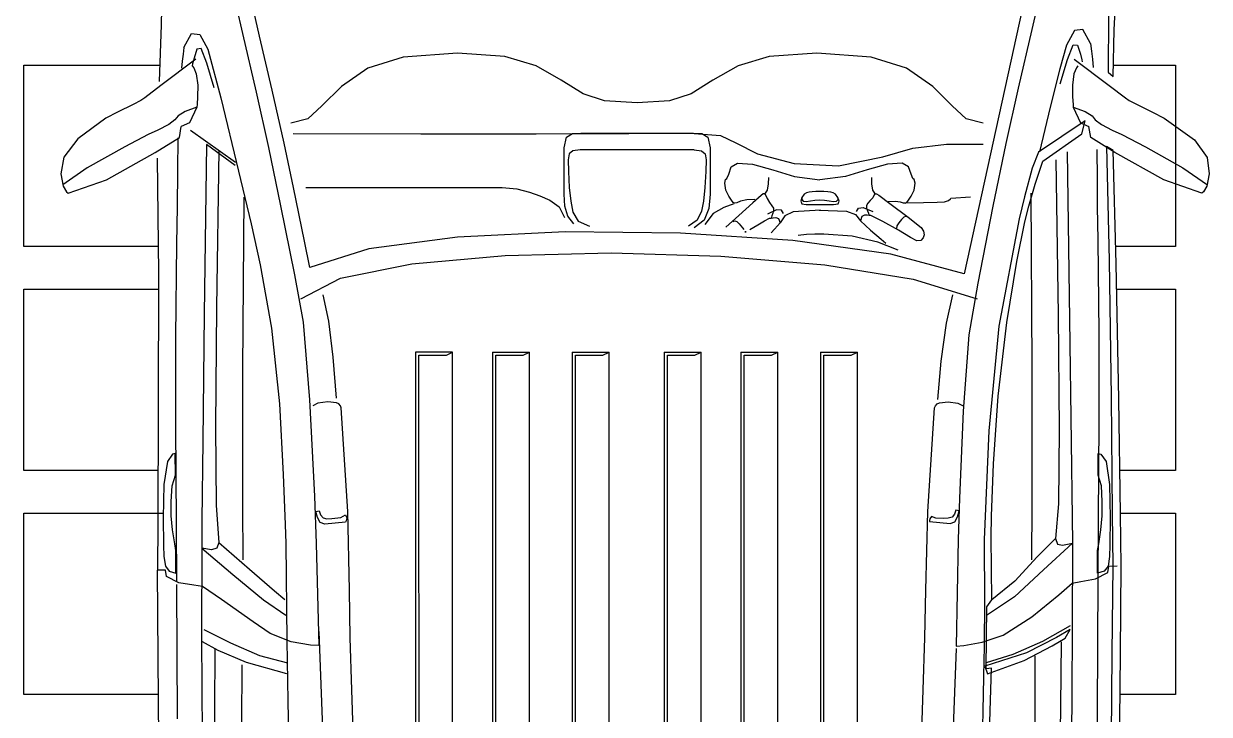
# Model space of a CAD drawing. Header units: millimetres. Extents: x 3923 to 4007, y 744 to 863.
# Drawn here: x 3930.397 to 3934.271, y 828.706 to 830.962 of the extents above; entities that cross this region are included whole.
import ezdxf

# ---------------------------------------------------------------- set-up
doc = ezdxf.new("R2010")
doc.units = ezdxf.units.MM
doc.layers.add('-HIDRO', color=8, linetype='Continuous')

# ---------------------------------------------------------------- blocks, each defined once
blk = doc.blocks.new('Austin Mini dessus')
at = {"color": 8, "flags": 128}
for points in [[(1.1117, 3.9516), (1.1466, 3.978)], [(1.1466, 3.978), (1.1788, 3.984)], [(1.1671, 3.9332), (1.2, 3.9805)], [(1.1788, 3.984), (1.2025, 3.9796)], [(1.2159, 3.9699), (1.1905, 3.8965)], [(1.2025, 3.9796), (1.2133, 3.9732)], [(1.2133, 3.9732), (1.2159, 3.9699)], [(1.0718, 3.8974), (1.1117, 3.9516)], [(1.127, 3.8612), (1.1671, 3.9332)], [(1.0602, 3.8752), (1.0718, 3.8974)], [(1.1905, 3.8965), (1.1378, 3.8027)], [(1.0455, 3.8453), (1.0602, 3.8752)], [(1.1035, 3.8163), (1.127, 3.8612)], [(1.0326, 3.8229), (1.0383, 3.8304)], [(1.0383, 3.8304), (1.0455, 3.8453)], [(1.0093, 3.792), (1.0326, 3.8229)], [(1.0947, 3.7975), (1.1035, 3.8163)], [(0.831, 3.7901), (0.8924, 3.7915)], [(0.8924, 3.7915), (1.0016, 3.7949)], [(0.9589, 3.7245), (1.0093, 3.792)], [(1.0842, 3.7768), (1.0947, 3.7975)], [(1.1378, 3.8027), (1.1088, 3.7563)], [(1.1489, 3.7991), (1.3693, 3.7967)], [(1.3693, 3.7967), (1.6304, 3.7968)], [(1.6304, 3.7968), (1.8484, 3.7979)], [(1.7313, 3.7792), (1.7757, 3.7861)], [(1.7757, 3.7861), (1.8394, 3.7873)], [(1.8394, 3.7873), (1.8918, 3.7867)], [(1.8484, 3.7979), (1.9397, 3.7986)], [(1.8918, 3.7867), (1.9135, 3.786)], [(1.9135, 3.786), (1.9326, 3.7832)], [(1.9326, 3.7832), (1.942, 3.7759)], [(2.1078, 3.7972), (1.9397, 3.7986)], [(1.9397, 3.7828), (1.9397, 3.798)], [(1.952, 3.781), (1.9397, 3.7828)], [(1.9641, 3.7571), (1.952, 3.781)], [(2.4284, 3.7942), (2.1078, 3.7972)], [(1.0594, 3.7455), (1.0677, 3.7588)], [(1.0677, 3.7588), (1.0753, 3.7651)], [(1.0753, 3.7651), (1.0842, 3.7768)], [(1.1098, 3.7592), (1.174, 3.7599)], [(1.174, 3.7599), (1.2419, 3.7604)], [(1.2419, 3.7604), (1.3135, 3.7616)], [(1.3135, 3.7616), (1.4923, 3.7636)], [(1.4923, 3.7636), (1.6691, 3.7637)], [(1.6691, 3.7637), (1.7492, 3.7633)], [(1.716, 3.7644), (1.717, 3.7694)], [(1.7576, 3.764), (1.716, 3.7644)], [(1.717, 3.7694), (1.7313, 3.7792)], [(1.7492, 3.7633), (1.9626, 3.7616)], [(1.7781, 3.7702), (1.7576, 3.764)], [(1.8082, 3.7719), (1.7781, 3.7702)], [(1.8354, 3.7719), (1.8082, 3.7719)], [(1.8622, 3.7696), (1.8354, 3.7719)], [(1.8896, 3.7653), (1.8622, 3.7696)], [(1.9022, 3.763), (1.8896, 3.7653)], [(1.9455, 3.763), (1.9022, 3.763)], [(1.942, 3.7759), (1.9455, 3.763)], [(1.9674, 3.7618), (2.2252, 3.7604)], [(0.936, 3.7475), (0.9091, 3.7332)], [(0.936, 3.7475), (0.949, 3.7493)], [(0.949, 3.7493), (0.9623, 3.751)], [(0.9623, 3.751), (0.9758, 3.7525)], [(1.0506, 3.7228), (1.0594, 3.7455)], [(1.0506, 3.7228), (1.0806, 3.7369)], [(1.0806, 3.7369), (1.0877, 3.7528)], [(1.1088, 3.7563), (1.0877, 3.7528)], [(1.0947, 3.7351), (1.1565, 3.6487)], [(1.9688, 3.7285), (1.9641, 3.7571)], [(0.9091, 3.7332), (0.9111, 3.717)], [(0.9111, 3.717), (0.9395, 3.7016)], [(0.9383, 3.7145), (0.9395, 3.7228)], [(0.9665, 3.7034), (0.9383, 3.7145)], [(0.9395, 3.7228), (0.9564, 3.7282)], [(0.9564, 3.7282), (0.9673, 3.7309)], [(0.9673, 3.7309), (0.9712, 3.7316)], [(0.9712, 3.7316), (0.975, 3.7288)], [(0.975, 3.7288), (0.9869, 3.7238)], [(0.9869, 3.7238), (1.0083, 3.721)], [(1.0083, 3.721), (1.031, 3.7215)], [(1.031, 3.7215), (1.0455, 3.7223)], [(1.0455, 3.7223), (1.0506, 3.7228)], [(1.6921, 3.7115), (1.8449, 3.713)], [(1.8449, 3.713), (1.8979, 3.7134)], [(1.8979, 3.7134), (2.0543, 3.714)], [(1.8979, 3.7134), (1.9484, 3.6539)], [(1.9009, 3.6943), (1.8979, 3.7134)], [(1.9715, 3.7117), (1.9688, 3.7285)], [(2.0543, 3.714), (2.1798, 3.7129)], [(2.1798, 3.7129), (2.4309, 3.7103)], [(0.9395, 3.7016), (1.0331, 3.6766)], [(1.0136, 3.6893), (0.9665, 3.7034)], [(1.1226, 3.7043), (1.4484, 3.7087)], [(1.1626, 3.649), (1.1226, 3.7043)], [(1.4484, 3.7087), (1.6921, 3.7115)], [(1.8979, 3.6843), (1.9009, 3.6943)], [(1.9964, 3.6756), (1.9715, 3.7117)], [(2.0537, 3.7091), (2.0796, 3.6584)], [(2.094, 3.6816), (2.0773, 3.7122)], [(1.0331, 3.6766), (1.174, 3.6425)], [(1.1335, 3.6804), (1.4355, 3.6849)], [(1.4355, 3.6849), (1.6643, 3.6871)], [(1.6643, 3.6871), (1.816, 3.6859)], [(1.816, 3.6859), (1.8868, 3.6804)], [(1.8868, 3.6804), (1.8979, 3.6843)], [(1.8868, 3.6804), (1.9382, 3.6219)], [(2.0389, 3.6143), (1.9964, 3.6756)], [(2.0918, 3.6884), (2.2083, 3.6887)], [(2.1175, 3.6272), (2.094, 3.6816)], [(2.2083, 3.6887), (2.4426, 3.6885)], [(0.8566, 3.6469), (0.909, 3.6348)], [(1.9484, 3.6539), (1.9968, 3.5949)], [(2.0796, 3.6584), (2.1036, 3.6021)], [(0.909, 3.6348), (1.0218, 3.609)], [(1.174, 3.6425), (1.2747, 3.6187)], [(1.2235, 3.6328), (1.5547, 3.6348)], [(1.5547, 3.6348), (1.8149, 3.6349)], [(1.8149, 3.6349), (1.9203, 3.6346)], [(1.9382, 3.6219), (1.9794, 3.5737)], [(2.1391, 3.55), (2.1175, 3.6272)], [(2.1218, 3.6365), (2.2347, 3.637)], [(0.9143, 3.6021), (0.8666, 3.6133)], [(1.0183, 3.578), (0.9143, 3.6021)], [(1.0218, 3.609), (1.1282, 3.5852)], [(1.2747, 3.6187), (1.3537, 3.601)], [(1.3537, 3.601), (1.4755, 3.5794)], [(2.0615, 3.5818), (2.0389, 3.6143)], [(2.1036, 3.6021), (2.1179, 3.5483)], [(1.12, 3.5551), (1.0183, 3.578)], [(1.1282, 3.5852), (1.2404, 3.5618)], [(1.4755, 3.5794), (1.6204, 3.564)], [(1.9968, 3.5949), (2.0262, 3.5518)], [(2.0778, 3.5418), (2.0615, 3.5818)], [(1.2053, 3.5371), (1.12, 3.5551)], [(1.2404, 3.5618), (1.3729, 3.5353)], [(1.6204, 3.564), (1.7565, 3.5569)], [(1.7565, 3.5569), (1.8523, 3.5529)], [(1.8523, 3.5529), (1.8885, 3.5517)], [(1.9794, 3.5737), (1.9962, 3.5536)], [(1.0731, 3.5095), (1.0817, 3.5421)], [(1.1011, 3.5379), (1.1017, 3.2922)], [(1.3084, 3.5158), (1.2053, 3.5371)], [(1.3729, 3.5353), (1.4635, 3.5186)], [(1.8885, 3.5517), (2.0756, 3.55)], [(2.0756, 3.55), (2.1906, 3.5477)], [(2.0837, 3.5046), (2.0778, 3.5418)], [(2.1906, 3.5477), (2.4267, 3.5434)], [(1.0484, 3.4825), (1.0731, 3.5095)], [(1.2049, 3.5135), (1.2049, 3.1364)], [(1.3585, 3.5054), (1.3084, 3.5158)], [(1.4186, 3.5228), (1.3793, 3.4466)], [(1.4635, 3.5186), (1.6129, 3.5061)], [(1.323, 3.3924), (1.3585, 3.5054)], [(1.6129, 3.5061), (1.7979, 3.497)], [(1.6169, 3.4714), (1.619, 3.4901)], [(1.619, 3.4901), (1.6245, 3.4999)], [(1.7979, 3.497), (1.8885, 3.4935)], [(1.8276, 3.494), (1.8263, 3.4879)], [(1.8263, 3.4879), (1.8336, 3.4853)], [(1.8388, 3.4912), (1.8276, 3.494)], [(1.8336, 3.4853), (1.8396, 3.4804)], [(1.8484, 3.4859), (1.8388, 3.4912)], [(1.8517, 3.4767), (1.8484, 3.4859)], [(1.8885, 3.4935), (2.0844, 3.4883)], [(2.0579, 3.4882), (2.4134, 3.475)], [(2.0844, 3.4883), (2.0837, 3.5046)], [(1.0114, 3.445), (1.0484, 3.4825)], [(1.4113, 3.481), (1.462, 3.47)], [(1.462, 3.47), (1.5309, 3.4613)], [(1.6186, 3.4546), (1.6169, 3.4714)], [(1.8409, 3.4637), (1.8386, 3.4462)], [(1.8396, 3.4804), (1.8416, 3.4732)], [(1.8416, 3.4732), (1.8409, 3.4637)], [(1.8478, 3.437), (1.8517, 3.4767)], [(0.9762, 3.3945), (1.0114, 3.445)], [(1.3793, 3.4466), (1.3517, 3.3099)], [(1.5309, 3.4613), (1.6094, 3.4548)], [(1.6207, 3.4502), (1.6186, 3.4546)], [(1.6242, 3.4468), (1.6207, 3.4502)], [(1.6285, 3.4452), (1.6242, 3.4468)], [(1.8272, 3.4328), (1.6285, 3.4452)], [(1.8386, 3.4462), (1.8339, 3.4369)], [(1.9786, 3.4297), (1.8272, 3.4328)], [(1.8339, 3.4369), (1.8395, 3.4349)], [(1.8395, 3.4349), (1.8452, 3.4359)], [(1.8452, 3.4359), (1.8478, 3.437)], [(2.0699, 3.4284), (1.9786, 3.4297)], [(2.1695, 3.4247), (2.0699, 3.4284)], [(2.3653, 3.4184), (2.1695, 3.4247)], [(0.9547, 3.3266), (0.9762, 3.3945)], [(1.3004, 3.222), (1.323, 3.3924)], [(0.9474, 3.2223), (0.9547, 3.3266)], [(1.3517, 3.3099), (1.3356, 3.1305)], [(1.521, 3.3024), (3.3849, 3.3024)], [(1.521, 3.2314), (1.521, 3.3024)], [(1.1017, 3.2922), (1.1017, 3.0712)], [(3.3552, 3.2953), (1.5269, 3.296)], [(1.5269, 3.296), (1.5269, 3.2434)], [(1.5269, 3.2434), (1.521, 3.2314)], [(0.9535, 3.1308), (0.9474, 3.2223)], [(1.2904, 3.0155), (1.3004, 3.222)], [(3.3849, 3.2314), (1.521, 3.2314)], [(1.521, 3.1548), (3.3849, 3.1548)], [(1.521, 3.1548), (3.3849, 3.1548)], [(1.521, 3.1548), (1.521, 3.0837)], [(3.3552, 3.1477), (1.5269, 3.1484)], [(1.5269, 3.1484), (1.5269, 3.0958)], [(0.9712, 3.0712), (0.9535, 3.1308)], [(1.2049, 3.1364), (1.2077, 3.1082)], [(1.3356, 3.1305), (1.3308, 2.9266)], [(1.2077, 3.1082), (1.214, 3.084)], [(1.214, 3.084), (1.2213, 3.064)], [(1.5269, 3.0958), (1.521, 3.0837)], [(3.3849, 3.0838), (1.521, 3.0838)], [(0.9991, 3.0226), (0.9712, 3.0712)], [(1.1017, 3.0712), (1.1013, 2.893)], [(1.2213, 3.064), (1.2296, 3.0447)], [(1.2296, 3.0447), (1.2425, 3.0269)], [(1.0249, 2.9807), (0.9991, 3.0226)], [(1.1087, 3.0128), (1.1016, 3.0013)], [(1.1289, 3.0172), (1.1087, 3.0128)], [(1.2179, 3.0172), (1.1289, 3.0172)], [(1.1344, 3.0006), (1.1406, 3.0076)], [(1.1406, 3.0076), (1.1521, 3.0095)], [(1.1521, 3.0095), (1.1745, 3.009)], [(1.1745, 3.009), (1.2048, 3.0074)], [(1.2048, 3.0074), (1.2315, 3.0045)], [(1.2406, 3.0157), (1.2179, 3.0172)], [(1.2601, 3.01), (1.2406, 3.0157)], [(1.2425, 3.0269), (1.263, 3.0168)], [(1.275, 2.9987), (1.2601, 3.01)], [(1.2927, 2.7938), (1.2904, 3.0155)], [(1.1016, 3.0013), (1.1008, 2.9854)], [(1.1008, 2.9854), (1.1008, 2.7686)], [(1.1326, 2.9863), (1.1344, 3.0006)], [(1.1326, 2.7677), (1.1326, 2.9863)], [(1.2315, 3.0045), (1.2524, 3.0002)], [(1.2524, 3.0002), (1.27, 2.9903)], [(1.27, 2.9903), (1.2792, 2.9682)], [(1.521, 3.0018), (3.3849, 3.0018)], [(1.521, 3.0018), (1.521, 2.9307)], [(1.521, 3.0017), (3.3849, 3.0017)], [(3.3552, 2.9947), (1.5269, 2.9954)], [(1.5269, 2.9954), (1.5269, 2.9427)], [(1.0386, 2.9396), (1.0249, 2.9807)], [(1.0427, 2.877), (1.0386, 2.9396)], [(1.5269, 2.9427), (1.521, 2.9307)], [(1.3308, 2.9266), (1.3369, 2.7159)], [(3.3849, 2.9307), (1.521, 2.9307)], [(1.1013, 2.893), (1.1007, 2.7756)], [(1.0386, 2.8145), (1.0427, 2.877)], [(1.521, 2.8252), (3.3849, 2.8252)], [(1.521, 2.8252), (3.3849, 2.8252)], [(1.521, 2.8252), (1.521, 2.7541)], [(1.0249, 2.7734), (1.0386, 2.8145)], [(3.3552, 2.8181), (1.5269, 2.8188)], [(1.5269, 2.8188), (1.5269, 2.7662)], [(1.307, 2.578), (1.2927, 2.7938)], [(0.9991, 2.7314), (1.0249, 2.7734)], [(1.1007, 2.7756), (1.1055, 2.717)], [(1.1008, 2.7686), (1.1016, 2.7527)], [(1.1326, 2.7677), (1.1344, 2.7534)], [(1.2505, 2.7536), (1.268, 2.7619)], [(1.2676, 2.7483), (1.2824, 2.7671)], [(1.268, 2.7619), (1.2795, 2.7785)], [(1.5269, 2.7662), (1.521, 2.7541)], [(1.1016, 2.7527), (1.1087, 2.7412)], [(1.1087, 2.7412), (1.1289, 2.7368)], [(1.1289, 2.7368), (1.2179, 2.7368)], [(1.1344, 2.7534), (1.1406, 2.7464)], [(1.1406, 2.7464), (1.1521, 2.7446)], [(1.1521, 2.7446), (1.1745, 2.745)], [(1.1745, 2.745), (1.2048, 2.7466)], [(1.2048, 2.7466), (1.2315, 2.7495)], [(1.2179, 2.7368), (1.2453, 2.7392)], [(1.2315, 2.7495), (1.2505, 2.7536)], [(1.2453, 2.7392), (1.2676, 2.7483)], [(1.2551, 2.7309), (1.276, 2.7469)], [(3.3849, 2.7542), (1.521, 2.7542)], [(0.9712, 2.6829), (0.9991, 2.7314)], [(1.1055, 2.717), (1.1196, 2.6871)], [(1.2364, 2.6909), (1.2436, 2.7106)], [(1.2436, 2.7106), (1.2551, 2.7309)], [(1.3369, 2.7159), (1.3537, 2.5166)], [(1.1655, 2.6964), (1.1583, 2.6841)], [(1.1793, 2.701), (1.1655, 2.6964)], [(1.1879, 2.7044), (1.1793, 2.701)], [(1.1894, 2.7071), (1.1879, 2.7044)], [(1.1965, 2.7087), (1.1894, 2.7071)], [(1.2102, 2.7066), (1.1965, 2.7087)], [(1.2218, 2.7011), (1.2102, 2.7066)], [(1.2296, 2.696), (1.2218, 2.7011)], [(1.2336, 2.6927), (1.2296, 2.696)], [(1.235, 2.6895), (1.2336, 2.6927)], [(1.2342, 2.6856), (1.235, 2.6895)], [(1.2586, 2.6815), (1.2815, 2.7064)], [(1.2705, 2.6928), (1.2693, 2.6894)], [(1.2693, 2.6894), (1.2703, 2.6857)], [(0.9535, 2.6232), (0.9712, 2.6829)], [(1.1196, 2.6871), (1.1407, 2.6458)], [(1.1583, 2.6841), (1.1602, 2.6556)], [(1.2283, 2.6506), (1.2286, 2.6664)], [(1.2286, 2.6664), (1.2314, 2.6783)], [(1.2314, 2.6783), (1.2342, 2.6856)], [(1.2344, 2.6544), (1.2586, 2.6815)], [(1.2703, 2.6857), (1.2746, 2.681)], [(1.2746, 2.681), (1.2785, 2.6776)], [(1.2785, 2.6776), (1.2823, 2.6745)], [(1.2823, 2.6745), (1.286, 2.6721)], [(1.2901, 2.67), (1.2902, 2.6692)], [(1.2903, 2.6674), (1.2901, 2.67)], [(1.2902, 2.6692), (1.2903, 2.6683)], [(1.2903, 2.6683), (1.2903, 2.6674)], [(1.521, 2.6777), (3.3849, 2.6777)], [(1.521, 2.6777), (1.521, 2.6065)], [(1.521, 2.6776), (3.3849, 2.6776)], [(3.3552, 2.6705), (1.5269, 2.6712)], [(1.5269, 2.6712), (1.5269, 2.6186)], [(1.1407, 2.6458), (1.1591, 2.5751)], [(1.1602, 2.6556), (1.1712, 2.6165)], [(1.2206, 2.6388), (1.2344, 2.6544)], [(1.2767, 2.6451), (1.2691, 2.6322)], [(1.286, 2.6602), (1.2767, 2.6451)], [(0.9474, 2.5318), (0.9535, 2.6232)], [(1.1861, 2.6248), (1.1983, 2.6254)], [(1.1983, 2.6254), (1.2099, 2.6274)], [(1.2099, 2.6274), (1.2179, 2.6325)], [(1.2173, 2.6328), (1.2174, 2.6346)], [(1.2179, 2.6325), (1.2173, 2.6328)], [(1.2174, 2.6346), (1.2206, 2.6388)], [(1.2179, 2.6307), (1.226, 2.6273)], [(1.226, 2.6273), (1.234, 2.623)], [(1.234, 2.623), (1.2401, 2.6184)], [(1.2478, 2.609), (1.2564, 2.6266)], [(1.2639, 2.6197), (1.2632, 2.6157)], [(1.2691, 2.6322), (1.2637, 2.6225)], [(1.2637, 2.6225), (1.2638, 2.6219)], [(1.2638, 2.6219), (1.2639, 2.6197)], [(1.285, 2.6129), (1.2921, 2.6194)], [(1.1712, 2.6165), (1.184, 2.5749)], [(1.2401, 2.6184), (1.2445, 2.6153)], [(1.2445, 2.6153), (1.2492, 2.6149)], [(1.2485, 2.5997), (1.2478, 2.609)], [(1.255, 2.5958), (1.2485, 2.5997)], [(1.2492, 2.6149), (1.2546, 2.6166)], [(1.2546, 2.6166), (1.2595, 2.6184)], [(1.2595, 2.6184), (1.2623, 2.6189)], [(1.2598, 2.5934), (1.2732, 2.6021)], [(1.2623, 2.6189), (1.2632, 2.6189)], [(1.2632, 2.6157), (1.2624, 2.6105)], [(1.2624, 2.6105), (1.2647, 2.6055)], [(1.2647, 2.6055), (1.2732, 2.6021)], [(1.2732, 2.6021), (1.279, 2.6074)], [(1.279, 2.6074), (1.285, 2.6129)], [(1.5269, 2.6186), (1.521, 2.6065)], [(3.3849, 2.6066), (1.521, 2.6066)], [(1.1591, 2.5751), (1.1632, 2.4901)], [(1.184, 2.5749), (1.1902, 2.5259)], [(1.2487, 2.5245), (1.2515, 2.5771)], [(1.2515, 2.5771), (1.2598, 2.5934)], [(1.3331, 2.3893), (1.307, 2.578)], [(1.2142, 2.5468), (1.2153, 2.5514)], [(1.2153, 2.5514), (1.218, 2.556)], [(1.218, 2.556), (1.2242, 2.5604)], [(1.2242, 2.5604), (1.2316, 2.5628)], [(1.2242, 2.5604), (1.2279, 2.5607)], [(1.2279, 2.5607), (1.2312, 2.5579)], [(1.2319, 2.5522), (1.2305, 2.5442)], [(1.2312, 2.5579), (1.2319, 2.5522)], [(1.2316, 2.5628), (1.2362, 2.5607)], [(1.2362, 2.5607), (1.2378, 2.5522)], [(1.2378, 2.5522), (1.2378, 2.4996)], [(1.2946, 2.5357), (1.2952, 2.5513)], [(1.2952, 2.5513), (1.2971, 2.5676)], [(0.9547, 2.4275), (0.9474, 2.5318)], [(1.2129, 2.5259), (1.213, 2.5337)], [(1.213, 2.5337), (1.2135, 2.541)], [(1.2135, 2.541), (1.2142, 2.5468)], [(1.2293, 2.5353), (1.2287, 2.5263)], [(1.2305, 2.5442), (1.2293, 2.5353)], [(1.2945, 2.5182), (1.2946, 2.5357)], [(1.184, 2.4768), (1.1902, 2.5259)], [(1.213, 2.5181), (1.2129, 2.5259)], [(1.2135, 2.5107), (1.213, 2.5181)], [(1.2142, 2.505), (1.2135, 2.5107)], [(1.2287, 2.5263), (1.2293, 2.5172)], [(1.2293, 2.5172), (1.2305, 2.5078)], [(1.2305, 2.5078), (1.2319, 2.4996)], [(1.2487, 2.5272), (1.2506, 2.4745)], [(1.2987, 2.4638), (1.2945, 2.5182)], [(1.3537, 2.5166), (1.3811, 2.3466)], [(1.521, 2.5246), (3.3849, 2.5246)], [(1.521, 2.5246), (3.3849, 2.5246)], [(1.521, 2.5246), (1.521, 2.4535)], [(3.3552, 2.5175), (1.5269, 2.5182)], [(1.5269, 2.5182), (1.5269, 2.4656)], [(1.1632, 2.4901), (1.1462, 2.4053)], [(1.2153, 2.5004), (1.2142, 2.505)], [(1.218, 2.4957), (1.2153, 2.5004)], [(1.2242, 2.4914), (1.218, 2.4957)], [(1.2316, 2.489), (1.2242, 2.4914)], [(1.2279, 2.4911), (1.2242, 2.4914)], [(1.2312, 2.4938), (1.2279, 2.4911)], [(1.2319, 2.4996), (1.2312, 2.4938)], [(1.2362, 2.4911), (1.2316, 2.489)], [(1.2378, 2.4996), (1.2362, 2.4911)], [(1.1712, 2.4352), (1.184, 2.4768)], [(1.2506, 2.4745), (1.2571, 2.4576)], [(1.3098, 2.4149), (1.2987, 2.4638)], [(1.5269, 2.4656), (1.521, 2.4535)], [(1.2447, 2.4518), (1.2434, 2.4425)], [(1.2434, 2.4425), (1.2511, 2.4245)], [(1.2514, 2.4554), (1.2447, 2.4518)], [(1.2571, 2.4576), (1.2692, 2.4481)], [(1.2579, 2.4403), (1.2605, 2.4451)], [(1.2585, 2.435), (1.2579, 2.4403)], [(1.2605, 2.4451), (1.2692, 2.4481)], [(1.2692, 2.4481), (1.287, 2.4285)], [(3.3849, 2.4536), (1.521, 2.4536)], [(0.9762, 2.3595), (0.9547, 2.4275)], [(1.1602, 2.3961), (1.1712, 2.4352)], [(1.1861, 2.427), (1.1983, 2.4265)], [(1.1983, 2.4265), (1.21, 2.4246)], [(1.21, 2.4246), (1.2177, 2.4194)], [(1.2177, 2.4194), (1.2172, 2.4191)], [(1.2172, 2.4191), (1.2172, 2.4174)], [(1.2172, 2.4174), (1.2201, 2.4129)], [(1.2178, 2.4212), (1.2248, 2.4245)], [(1.2248, 2.4245), (1.2303, 2.429)], [(1.2303, 2.429), (1.2352, 2.4335)], [(1.2352, 2.4335), (1.2399, 2.4364)], [(1.2399, 2.4364), (1.2445, 2.4366)], [(1.2445, 2.4366), (1.2498, 2.4346)], [(1.2498, 2.4346), (1.2546, 2.4325)], [(1.2546, 2.4325), (1.2574, 2.4319)], [(1.2574, 2.4319), (1.2583, 2.4319)], [(1.259, 2.431), (1.2585, 2.435)], [(1.2586, 2.4282), (1.2588, 2.4289)], [(1.2704, 2.4052), (1.2586, 2.4282)], [(1.2588, 2.4289), (1.259, 2.431)], [(1.287, 2.4285), (1.3044, 2.4082)], [(1.3256, 2.3754), (1.3098, 2.4149)], [(1.1462, 2.4053), (1.1298, 2.3473)], [(1.1583, 2.3676), (1.1602, 2.3961)], [(1.2201, 2.4129), (1.2359, 2.3915)], [(1.2319, 2.3948), (1.2313, 2.3807)], [(1.2359, 2.3915), (1.262, 2.3561)], [(1.2871, 2.3751), (1.2704, 2.4052)], [(1.3044, 2.4082), (1.3122, 2.3989)], [(1.2313, 2.3807), (1.2324, 2.3718)], [(1.2324, 2.3718), (1.2342, 2.3662)], [(1.2619, 2.3648), (1.2664, 2.3692)], [(1.2664, 2.3692), (1.2729, 2.3742)], [(1.2729, 2.3742), (1.279, 2.3779)], [(1.279, 2.3779), (1.2846, 2.3787)], [(1.3014, 2.3519), (1.2871, 2.3751)], [(1.3706, 2.2486), (1.3331, 2.3893)], [(1.0114, 2.309), (0.9762, 2.3595)], [(1.1298, 2.3473), (1.1216, 2.2828)], [(1.1655, 2.3554), (1.1583, 2.3676)], [(1.1793, 2.3508), (1.1655, 2.3554)], [(1.1879, 2.3474), (1.1793, 2.3508)], [(1.1894, 2.3447), (1.1879, 2.3474)], [(1.2218, 2.3507), (1.2102, 2.3451)], [(1.2296, 2.3558), (1.2218, 2.3507)], [(1.2336, 2.3591), (1.2296, 2.3558)], [(1.235, 2.3623), (1.2336, 2.3591)], [(1.2342, 2.3662), (1.234, 2.3268)], [(1.2342, 2.3662), (1.235, 2.3623)], [(1.2607, 2.3612), (1.2619, 2.3648)], [(1.2617, 2.3576), (1.2607, 2.3612)], [(1.262, 2.3561), (1.2817, 2.3316)], [(1.3075, 2.3397), (1.3014, 2.3519)], [(1.3811, 2.3466), (1.4186, 2.2238)], [(1.1965, 2.3431), (1.1894, 2.3447)], [(1.2102, 2.3451), (1.1965, 2.3431)], [(1.234, 2.3268), (1.2334, 2.3009)], [(1.2817, 2.3316), (1.2889, 2.3268)], [(1.2889, 2.3268), (1.2958, 2.3258)], [(1.2958, 2.3258), (1.3019, 2.3278)], [(1.3019, 2.3278), (1.3066, 2.3322)], [(1.3066, 2.3322), (1.3075, 2.3397)], [(2.0699, 2.3241), (1.9786, 2.3223)], [(2.1695, 2.3277), (2.0699, 2.3241)], [(2.3653, 2.3341), (2.1695, 2.3277)], [(1.0484, 2.2716), (1.0114, 2.309)], [(1.2334, 2.3009), (1.2323, 2.2864)], [(1.6207, 2.3005), (1.6186, 2.2962)], [(1.6242, 2.304), (1.6207, 2.3005)], [(1.6285, 2.3056), (1.6242, 2.304)], [(1.8272, 2.3184), (1.6285, 2.3056)], [(1.9786, 2.3223), (1.8272, 2.3184)], [(1.8366, 2.3114), (1.8412, 2.3145)], [(1.8403, 2.3032), (1.8366, 2.3114)], [(1.8406, 2.2877), (1.8403, 2.3032)], [(1.8412, 2.3145), (1.8449, 2.3155)], [(1.8449, 2.3155), (1.8464, 2.3155)], [(1.8464, 2.3155), (1.8503, 2.2758)], [(1.1216, 2.2828), (1.1216, 2.212)], [(1.2299, 2.279), (1.2269, 2.2752)], [(1.2323, 2.2864), (1.2299, 2.279)], [(1.4113, 2.2714), (1.4655, 2.2834)], [(1.4655, 2.2834), (1.5384, 2.2936)], [(1.5384, 2.2936), (1.6121, 2.3001)], [(1.6186, 2.2962), (1.6169, 2.2793)], [(1.6169, 2.2793), (1.619, 2.2606)], [(1.8383, 2.272), (1.8402, 2.2793)], [(1.8402, 2.2793), (1.8406, 2.2877)], [(2.0905, 2.2638), (2.4428, 2.2777)], [(1.0731, 2.2446), (1.0484, 2.2716)], [(1.2254, 2.2741), (1.2227, 2.2366)], [(1.2269, 2.2752), (1.2254, 2.2741)], [(1.619, 2.2606), (1.6245, 2.2509)], [(1.6349, 2.2506), (1.8016, 2.2577)], [(1.8016, 2.2577), (1.881, 2.2603)], [(1.825, 2.2645), (1.8322, 2.2671)], [(1.8262, 2.2584), (1.825, 2.2645)], [(1.8375, 2.2613), (1.8262, 2.2584)], [(1.8322, 2.2671), (1.8383, 2.272)], [(1.847, 2.2665), (1.8375, 2.2613)], [(1.8503, 2.2758), (1.847, 2.2665)], [(1.881, 2.2603), (2.0858, 2.2644)], [(2.0858, 2.2644), (2.0844, 2.2494)], [(0.8634, 2.1376), (1.3706, 2.2486)], [(1.0817, 2.212), (1.0731, 2.2446)], [(1.3891, 2.2224), (1.4881, 2.2396)], [(1.4881, 2.2396), (1.6349, 2.2506)], [(2.0844, 2.2494), (2.0784, 2.2142)], [(1.2411, 2.1935), (1.3891, 2.2224)], [(1.6721, 2.2014), (1.8808, 2.2103)], [(1.8808, 2.2103), (2.0035, 2.2094)], [(2.0035, 2.2094), (2.0815, 2.2103)], [(2.0784, 2.2142), (2.0651, 2.1737)], [(2.0815, 2.2103), (2.0895, 2.2105)], [(2.0895, 2.2105), (2.1118, 2.2109)], [(2.1118, 2.2109), (2.1463, 2.2115)], [(2.1463, 2.2115), (2.305, 2.215)], [(1.1207, 2.1686), (1.2411, 2.1935)], [(1.4713, 2.1819), (1.6721, 2.2014)], [(1.7357, 2.1921), (1.606, 2.1833)], [(1.8362, 2.1961), (1.7357, 2.1921)], [(1.8766, 2.1969), (1.8362, 2.1961)], [(1.9967, 2.1959), (1.8766, 2.1969)], [(1.961, 2.1517), (1.9967, 2.1959)], [(1.9914, 2.152), (2.0269, 2.2058)], [(2.0102, 2.2055), (1.9967, 2.1959)], [(2.1294, 2.2062), (2.0102, 2.2055)], [(2.0987, 2.1289), (2.1242, 2.2089)], [(2.1021, 2.1554), (2.1177, 2.2065)], [(2.1389, 2.2041), (2.1134, 2.1336)], [(2.1242, 2.2089), (2.1389, 2.2041)], [(2.128, 2.1963), (2.1294, 2.2062)], [(2.2935, 2.2014), (2.128, 2.1963)], [(1.0142, 2.1447), (1.1207, 2.1686)], [(1.2652, 2.143), (1.4713, 2.1819)], [(1.4643, 2.1668), (1.3475, 2.1478)], [(1.606, 2.1833), (1.4643, 2.1668)], [(2.0651, 2.1737), (2.0297, 2.1186)], [(0.9014, 2.1189), (1.0142, 2.1447)], [(1.2232, 2.1328), (1.2652, 2.143)], [(1.3475, 2.1478), (1.2712, 2.132)], [(1.9146, 2.1086), (1.961, 2.1517)], [(1.9396, 2.0961), (1.9914, 2.152)], [(2.0769, 2.098), (2.1021, 2.1554)], [(0.849, 2.1068), (0.9014, 2.1189)], [(1.1373, 2.1061), (1.1678, 2.118)], [(1.1678, 2.118), (1.2232, 2.1328)], [(1.241, 2.1243), (1.1985, 2.1123)], [(1.216, 2.1209), (1.5491, 2.1189)], [(1.2712, 2.132), (1.241, 2.1243)], [(1.5491, 2.1189), (1.8129, 2.1188)], [(1.8129, 2.1188), (1.9203, 2.1191)], [(2.0297, 2.1186), (1.9872, 2.0669)], [(2.0692, 2.0713), (2.0987, 2.1289)], [(2.1134, 2.1336), (2.085, 2.08)], [(1.0511, 2.0835), (1.1363, 2.104)], [(1.0772, 2.0166), (1.1373, 2.1061)], [(1.1544, 2.0979), (1.1018, 2.0227)], [(1.1985, 2.1123), (1.1544, 2.0979)], [(1.8792, 2.0733), (1.9146, 2.1086)], [(1.8882, 2.0405), (1.9396, 2.0961)], [(2.0471, 2.045), (2.0769, 2.098)], [(2.1047, 2.1129), (2.4742, 2.1134)], [(0.9769, 2.0648), (1.0511, 2.0835)], [(1.1518, 2.0725), (1.4497, 2.0682)], [(1.8124, 2.0677), (1.8792, 2.0733)], [(1.8792, 2.0733), (1.8898, 2.0695)], [(2.085, 2.08), (2.0706, 2.0548)], [(0.9036, 2.0367), (0.932, 2.0521)], [(0.959, 2.0503), (0.9308, 2.0393)], [(0.932, 2.0521), (0.9769, 2.0648)], [(1.006, 2.0645), (0.959, 2.0503)], [(1.1368, 2.0506), (1.4588, 2.0461)], [(1.4497, 2.0682), (1.6696, 2.0663)], [(1.6696, 2.0663), (1.8124, 2.0677)], [(1.8917, 2.0596), (1.8882, 2.0405)], [(1.8898, 2.0695), (1.8917, 2.0596)], [(1.9872, 2.0669), (1.9647, 2.0412)], [(2.0542, 2.0453), (2.0692, 2.0713)], [(2.0706, 2.0548), (2.0542, 2.0453)], [(2.0774, 2.0623), (2.2014, 2.0637)], [(2.2014, 2.0637), (2.4493, 2.0668)], [(0.9015, 2.0205), (0.9036, 2.0367)], [(0.9308, 2.0393), (0.932, 2.031)], [(0.932, 2.031), (0.9488, 2.0255)], [(0.9589, 2.0374), (1.0093, 1.97)], [(0.9712, 2.0303), (0.975, 2.0331)], [(0.975, 2.0331), (0.9869, 2.0382)], [(0.9869, 2.0382), (1.0083, 2.0409)], [(1.0083, 2.0409), (1.031, 2.0405)], [(1.031, 2.0405), (1.0455, 2.0396)], [(1.0455, 2.0396), (1.0506, 2.0392)], [(1.0506, 2.0392), (1.0806, 2.025)], [(1.0506, 2.0392), (1.0594, 2.0164)], [(1.4588, 2.0461), (1.6944, 2.0429)], [(1.6944, 2.0429), (1.839, 2.0411)], [(1.839, 2.0411), (1.8882, 2.0405)], [(1.8882, 2.0405), (2.0521, 2.0412)], [(1.9647, 2.0412), (1.9618, 2.0246)], [(2.0521, 2.0412), (2.1763, 2.0418)], [(2.1763, 2.0418), (2.4248, 2.0438)], [(0.9284, 2.0063), (0.9015, 2.0205)], [(0.9284, 2.0063), (0.9435, 2.0041)], [(0.9488, 2.0255), (0.9598, 2.0229)], [(0.9598, 2.0229), (0.9637, 2.0221)], [(1.0594, 2.0164), (1.0677, 2.0031)], [(1.1018, 2.0227), (1.0772, 2.0166)], [(1.0806, 2.025), (1.0877, 2.0092)], [(1.1088, 2.0056), (1.0877, 2.0092)], [(1.1378, 1.9593), (1.1088, 2.0056)], [(1.9618, 2.0246), (1.9568, 1.9964)], [(0.9435, 2.0041), (0.9588, 2.0023)], [(0.9588, 2.0023), (0.9744, 2.0007)], [(1.0677, 2.0031), (1.0753, 1.9968)], [(1.0753, 1.9968), (1.0842, 1.9851)], [(1.0842, 1.9851), (1.0947, 1.9644)], [(1.1323, 1.9939), (1.1889, 1.9933)], [(1.1889, 1.9933), (1.2417, 1.9931)], [(1.2417, 1.9931), (1.3059, 1.9922)], [(1.3059, 1.9922), (1.4847, 1.9901)], [(1.4847, 1.9901), (1.6616, 1.9901)], [(1.6616, 1.9901), (1.7416, 1.9904)], [(1.7576, 1.9915), (1.716, 1.9911)], [(1.716, 1.9911), (1.717, 1.9861)], [(1.717, 1.9861), (1.7313, 1.9762)], [(1.7416, 1.9904), (1.9551, 1.9922)], [(1.7781, 1.9852), (1.7576, 1.9915)], [(1.8082, 1.9835), (1.7781, 1.9852)], [(1.8354, 1.9836), (1.8082, 1.9835)], [(1.8622, 1.9859), (1.8354, 1.9836)], [(1.8896, 1.9901), (1.8622, 1.9859)], [(1.9022, 1.9924), (1.8896, 1.9901)], [(1.9455, 1.9924), (1.9022, 1.9924)], [(1.942, 1.9796), (1.9455, 1.9924)], [(1.9568, 1.9964), (1.9445, 1.9728)], [(1.9551, 1.9922), (2.2129, 1.9935)], [(2.2129, 1.9935), (2.454, 1.9966)], [(0.902, 1.9603), (0.8406, 1.9574)], [(0.8745, 1.9713), (0.9836, 1.9722)], [(0.9918, 1.9626), (0.902, 1.9603)], [(0.9836, 1.9722), (0.9918, 1.9626)], [(1.0093, 1.97), (1.0326, 1.939)], [(1.0947, 1.9644), (1.1035, 1.9457)], [(1.1339, 1.9626), (1.1261, 1.9756)], [(1.1261, 1.9756), (1.3452, 1.9705)], [(1.3518, 1.9569), (1.1339, 1.9626)], [(1.1905, 1.8654), (1.1378, 1.9593)], [(1.3452, 1.9705), (1.6075, 1.9666)], [(1.6075, 1.9666), (1.8305, 1.9642)], [(1.7313, 1.9762), (1.7757, 1.9693)], [(1.7757, 1.9693), (1.8394, 1.9681)], [(1.8305, 1.9642), (1.9317, 1.9633)], [(1.8394, 1.9681), (1.8918, 1.9688)], [(1.8918, 1.9688), (1.9135, 1.9694)], [(1.9135, 1.9694), (1.9326, 1.9722)], [(1.9321, 1.971), (1.9317, 1.9551)], [(1.9317, 1.9633), (2.0998, 1.9648)], [(1.9445, 1.9728), (1.9321, 1.971)], [(1.9326, 1.9722), (1.942, 1.9796)], [(2.0998, 1.9648), (2.4205, 1.9678)], [(1.0326, 1.939), (1.0383, 1.9315)], [(1.1035, 1.9457), (1.127, 1.9007)], [(1.6114, 1.9519), (1.3518, 1.9569)], [(1.8317, 1.9484), (1.6114, 1.9519)], [(1.9317, 1.9469), (1.8317, 1.9484)], [(2.1, 1.9484), (1.9317, 1.9469)], [(2.421, 1.9514), (2.1, 1.9484)], [(1.0383, 1.9315), (1.0455, 1.9166)], [(1.0455, 1.9166), (1.0602, 1.8867)], [(1.127, 1.9007), (1.1671, 1.8287)], [(1.0602, 1.8867), (1.0718, 1.8645)], [(1.0718, 1.8645), (1.1137, 1.8064)], [(1.2159, 1.792), (1.1905, 1.8654)], [(1.1671, 1.8287), (1.2, 1.7814)], [(1.1137, 1.8064), (1.1476, 1.7819)], [(1.1476, 1.7819), (1.1788, 1.7779)], [(1.1788, 1.7779), (1.2025, 1.7823)], [(1.2025, 1.7823), (1.2133, 1.7887)], [(1.2133, 1.7887), (1.2159, 1.792)]]:
    blk.add_lwpolyline(points, dxfattribs=at)

msp = doc.modelspace()

# ---------------------------------------------------------------- linework, layer by layer
at = {"layer": '-HIDRO', "linetype": 'Continuous'}
for points in [[(3930.836, 830.2333), (3930.3969, 830.2333), (3930.3969, 830.8258), (3930.8416, 830.8258)], [(3933.9576, 830.8258), (3934.1609, 830.8258), (3934.1609, 830.2333), (3933.9648, 830.2333)], [(3930.8357, 829.5017), (3930.3969, 829.5017), (3930.3969, 830.0943), (3930.8369, 830.0943)], [(3933.9679, 830.0943), (3934.1609, 830.0943), (3934.1609, 829.5017), (3933.9786, 829.5017)], [(3930.8372, 828.7702), (3930.3969, 828.7702), (3930.3969, 829.3627), (3930.8531, 829.3627)], [(3933.9809, 829.3627), (3934.1609, 829.3627), (3934.1609, 828.7702), (3933.9796, 828.7702)]]:
    msp.add_lwpolyline(points, dxfattribs=at)

# ---------------------------------------------------------------- block references
at = {"layer": '-HIDRO', "xscale": -1.701, "yscale": 1.701, "zscale": 1.701, "rotation": 90}
msp.add_blockref('Austin Mini dessus', (3937.295, 832.4763), dxfattribs=at)

doc.saveas('drawing.dxf')
